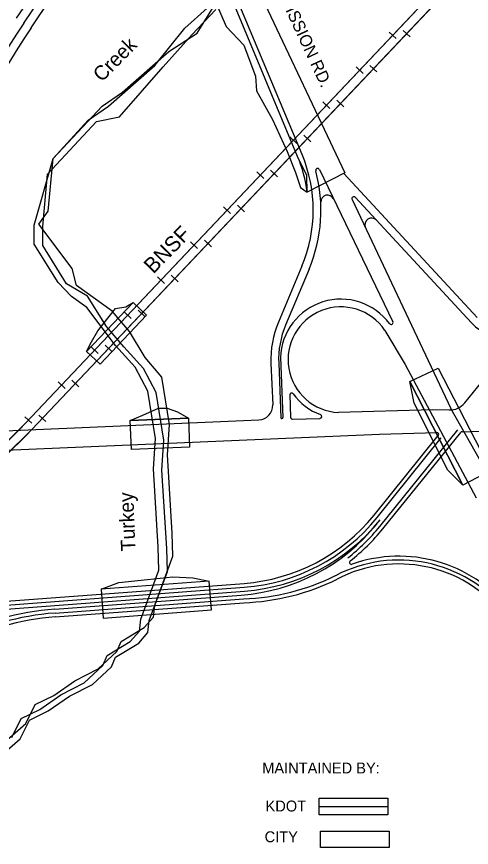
# Model space of a CAD drawing. Extents: x 181.139 to 181.794, y 41.606 to 42.339.
# Drawn here: x 181.366 to 181.5448, y 41.7001 to 42.0269 of the extents above; entities that cross this region are included whole.
import ezdxf

# ---------------------------------------------------------------- set-up
doc = ezdxf.new("R2010")
doc.units = 0
for name, color, linetype in [('PL Inter Bridges', 7, 'Continuous'), ('PL Inter Hydrology', 7, 'Continuous'), ('PL Inter Hydrology Text', 7, 'Continuous'), ('PL Inter Maintenance Info', 7, 'Continuous'), ('PL Inter Railroads', 7, 'Continuous'), ('PL Inter Road Lines', 7, 'Continuous'), ('PL Inter Street Names', 7, 'Continuous')]:
    doc.layers.add(name, color=color, linetype=linetype)

msp = doc.modelspace()

# ---------------------------------------------------------------- linework, layer by layer
at = {"layer": 'PL Inter Bridges'}
for p, q in [((181.45684833059502, 42.046345472256284), (181.4950880850898, 41.96540465857564)), ((181.4950880850898, 41.96540465857564), (181.48029747197424, 41.957828978687175)), ((181.4171051616035, 41.909438654596414), (181.41181172521647, 41.91444807682022)), ((181.39353835251612, 41.89513867712413), (181.39883178890312, 41.89012925490033)), ((181.52056289957295, 41.883349513758844), (181.53177077908552, 41.888644574945886)), ((181.53177077908552, 41.888644574945886), (181.55243851987126, 41.848378114449574)), ((181.54149759697913, 41.842562948122676), (181.52056289957295, 41.883349513758844)), ((181.41068515047291, 41.86797441391999), (181.43354399864293, 41.86895696870859)), ((181.43354399864293, 41.86895696870859), (181.4340319976442, 41.85760381547349)), ((181.41117314947417, 41.85662126068489), (181.41068515047291, 41.86797441391999)), ((181.4340319976442, 41.85760381547349), (181.41117314947417, 41.85662126068489)), ((181.55243851987126, 41.848378114449574), (181.54149759697913, 41.842562948122676)), ((181.44174424424278, 41.804839600866934), (181.3992168909872, 41.80162998930047)), ((181.44259944503222, 41.793508190406875), (181.44174424424276, 41.804839600866934)), ((181.3992168909872, 41.80162998930048), (181.40007209177665, 41.790298578840414)), ((181.40007209177665, 41.790298578840414), (181.44259944503222, 41.793508190406875))]:
    msp.add_line(p, q, dxfattribs=at)
for points in [[(181.4351111056823, 42.06613339137955), (181.4420969528888, 42.037669578433736), (181.4484299171017, 42.02307622611707), (181.45531357385482, 42.015641876823665), (181.45999446044695, 42.003526640938134), (181.4602698067171, 41.99774436926548), (181.46660277092997, 41.986455172190325), (181.4723850426026, 41.973789243764536), (181.47568919784413, 41.96552885566076), (181.47761662173502, 41.959746583988114), (181.48029747197424, 41.957828978687175), (181.48009473816614, 41.964427470580254), (181.47650796593487, 41.971937109898235), (181.4509947691233, 42.03299678316636)], [(181.39353835251612, 41.89513867712413), (181.3954180827269, 41.899003620895726), (181.39789737023656, 41.903286026594245), (181.40488445321836, 41.912076227764885), (181.4089414691433, 41.912752397085704), (181.41181172521647, 41.91444807682022)], [(181.54149759697913, 41.842562948122676), (181.5355081750289, 41.84850669085725), (181.52229155406286, 41.87480225965426), (181.52056289957295, 41.883349513758844)], [(181.41068515047291, 41.86797441391999), (181.41570316235146, 41.87015372987415), (181.4217886862388, 41.872858407157416), (181.42516953284292, 41.872858407157416), (181.42922654876782, 41.87150606851578), (181.43354399864293, 41.86895696870859)], [(181.3992168909872, 41.80162998930047), (181.40623679185998, 41.80433991598115), (181.41750628054032, 41.80546686484918), (181.42742343057898, 41.806593813717214), (181.4353120726552, 41.806143034170006), (181.44174424424278, 41.804839600866934)]]:
    msp.add_lwpolyline(points, close=True, dxfattribs=at)
for points in [[(181.47650796593487, 41.971937109898235), (181.4509947691233, 42.03299678316636), (181.4351111056823, 42.06613339137955)], [(181.41181172521647, 41.91444807682022), (181.39353835251612, 41.89513867712413)], [(181.39883178890312, 41.89012925490033), (181.4171051616035, 41.909438654596414)]]:
    msp.add_lwpolyline(points, dxfattribs=at)
msp.add_arc((181.42582980822718, 41.950761729447606), 0.05492424242424242, 7.392898064619256, 22.67714161624617, dxfattribs=at)
at = {"layer": 'PL Inter Hydrology'}
for points in [[(181.3581163405004, 41.73891887534716), (181.3696808838457, 41.748831341071686), (181.3732603853573, 41.75626569036509), (181.38069473465072, 41.75984519187673), (181.38895512275448, 41.765627463549365), (181.39804154966862, 41.77030835014151), (181.40547589896204, 41.77719200689466), (181.40712797658279, 41.78104685467642), (181.41621440349695, 41.78655378007893), (181.41979390500856, 41.79068397413083), (181.42034459754882, 41.79536486072296), (181.4275036005721, 41.814639099631776), (181.42722825430198, 41.82372552654593), (181.4253008304111, 41.85456430880002), (181.42612686922146, 41.86640419841544), (181.42309806025008, 41.885127744784), (181.41655858633456, 41.89283744034751), (181.4104321318243, 41.903025252342175), (181.40354847507115, 41.91101029417583), (181.3895746518622, 41.92119810617048), (181.38785373767396, 41.9278064166535), (181.37470595327542, 41.94529090480649), (181.3784919644897, 41.95038481080383), (181.38041938838057, 41.971035781063264), (181.3996936272894, 41.99168675132271), (181.40767866912302, 41.99719367672523), (181.42585152295135, 42.01316376039253), (181.43707188345894, 42.020460436550856), (181.4465024932108, 42.03574215454285)], [(181.35591357033937, 41.732861257404394), (181.36747811368465, 41.74277372312892), (181.3710576151963, 41.750208072422325), (181.37849196448968, 41.753787573933955), (181.38675235259348, 41.7595698456066), (181.3958387795076, 41.76425073219875), (181.403273128801, 41.77113438895189), (181.40492520642178, 41.77498923673365), (181.41401163333592, 41.78049616213617), (181.41759113484756, 41.784626356188056), (181.4181418273878, 41.7893072427802), (181.4253008304111, 41.80858148168901), (181.42502548414095, 41.81766790860316), (181.42309806025006, 41.848506690857256), (181.42392409906046, 41.86034658047267), (181.42089529008908, 41.879070126841235), (181.4159390572268, 41.88843190002551), (181.40822936166327, 41.89696763439941), (181.4013457049101, 41.904952676233066), (181.39384251904917, 41.916930238983525), (181.38565096751296, 41.92174879871074), (181.37628919432868, 41.93689284356766), (181.37628919432868, 41.94432719286107), (181.37821661821957, 41.9649781631205), (181.39749085712836, 41.985629133379945), (181.40650844747495, 41.98741888413575), (181.4236487527903, 42.007106142449764), (181.43493794986549, 42.01977207087555), (181.44429972304977, 42.02968453660008)], [(181.36417395844313, 41.74332441566917), (181.36775345995477, 41.75075876496257), (181.37518780924816, 41.75433826647421), (181.38344819735195, 41.76012053814685), (181.3925346242661, 41.76480142473899), (181.3999689735595, 41.77168508149214), (181.40162105118026, 41.7755399292739), (181.41070747809442, 41.78104685467642), (181.41428697960603, 41.78517704872831), (181.4148376721463, 41.78985793532045), (181.42199667516957, 41.809132174229255), (181.42172132889945, 41.818218601143414), (181.41979390500856, 41.84905738339751), (181.42061994381893, 41.860897273012924), (181.41759113484756, 41.879620819381486), (181.41263490198529, 41.88898259256576), (181.40492520642178, 41.89751832693966), (181.39356717277903, 41.912524698661514), (181.38757839140385, 41.916792565848475), (181.38234681227144, 41.92229949125099), (181.37298503908718, 41.937443536107914), (181.37298503908718, 41.94487788540132), (181.380350551813, 41.971035781063264), (181.39418670188687, 41.98617982592019), (181.4021717437205, 41.99168675132271), (181.42034459754882, 42.00765683499001), (181.43211565059667, 42.02238786044174), (181.44099556780824, 42.03023522914033)]]:
    msp.add_lwpolyline(points, dxfattribs=at)
at = {"layer": 'PL Inter Maintenance Info'}
for p, q in [((181.3688631532661, 42.02438113600333), (181.46946633958157, 42.175026628913926)), ((181.50878180275245, 41.826336715196), (181.53942782537425, 41.864296680100296)), ((181.50773027253044, 41.82985829114018), (181.53300091582923, 41.86115999526571)), ((181.33050194616675, 41.79302516955436), (181.45555097053548, 41.80246283177087)), ((181.38112734315922, 41.79228757266669), (181.45518289209014, 41.79787667069921)), ((181.48498945523124, 41.71298246847413), (181.48498945963345, 41.71941687815715)), ((181.48498945963345, 41.71941687815715), (181.51197823358137, 41.719416859692394)), ((181.51197823358137, 41.719416859692394), (181.5119782291792, 41.71298245000937)), ((181.48498945743236, 41.71619967331588), (181.51197823138025, 41.716199654851124)), ((181.5119782291792, 41.71298245000937), (181.48498945523124, 41.71298246847413)), ((181.48546606936648, 41.70011364878246), (181.48546607376866, 41.70654805846501)), ((181.48546607376866, 41.70654805846501), (181.51245484771658, 41.70654804000026)), ((181.51245484771658, 41.70654804000026), (181.5124548433144, 41.70011363031771)), ((181.5124548433144, 41.70011363031771), (181.48546606936648, 41.70011364878246))]:
    msp.add_line(p, q, dxfattribs=at)
for centre, radius, start, end in [((181.6659115892166, 41.826007998053555), 0.3571969696969696, 146.26444159075157, 170.82646455772016), ((181.44996365871117, 41.876494713443364), 0.07424242424242423, 274.3160275198521, 321.0852006026146), ((181.4486573679609, 41.874876664940096), 0.07727272727272726, 308.000077484414, 321.08520060265135), ((181.5163281070371, 41.75928007392565), 0.0538475832639508, 38.917514143148736, 117.62347884499015), ((181.4522712207062, 41.88581425554461), 0.0879844473188504, 271.93735810961, 296.3984315492703), ((181.38908071050105, 41.686905455388), 0.10568181818181817, 94.3160275198686, 139.64657402185853)]:
    msp.add_arc(centre, radius, start, end, dxfattribs=at)
at = {"layer": 'PL Inter Railroads'}
for p, q in [((181.36948168171563, 41.86696268012733), (181.65707829470878, 42.170864868441676)), ((181.372023893295, 41.86455686842919), (181.65962050628815, 42.16845905674352)), ((181.51525532820114, 42.01824569875722), (181.51250410339347, 42.02084930928288)), ((181.5179367815583, 42.02149784204112), (181.52068800636596, 42.01889423151547)), ((181.5022372755728, 42.00448957471889), (181.49948605076514, 42.00709318524455)), ((181.50491872892997, 42.0077417180028), (181.50766995373766, 42.00513810747714)), ((181.48921922294448, 41.990733450680565), (181.48646799813682, 41.993337061206226)), ((181.49190067630167, 41.99398559396447), (181.49465190110934, 41.991381983438814)), ((181.47888262367331, 41.980229469926144), (181.481633848481, 41.97762585940048)), ((181.47620117031616, 41.976977326642235), (181.4734499455085, 41.979580937167896)), ((181.46318311768786, 41.963221202603904), (181.4604318928802, 41.965824813129565)), ((181.46586457104502, 41.96647334588781), (181.46861579585268, 41.96386973536215)), ((181.45016506505954, 41.949465078565574), (181.44741384025187, 41.952068689091234)), ((181.4528465184167, 41.95271722184948), (181.4555977432244, 41.95011361132382)), ((181.4371470124312, 41.93570895452724), (181.43439578762354, 41.938312565052904)), ((181.4398284657884, 41.93896109781115), (181.44257969059606, 41.93635748728549)), ((181.42412895980289, 41.92195283048891), (181.42137773499522, 41.92455644101457)), ((181.42681041316004, 41.92520497377283), (181.42956163796774, 41.92260136324717)), ((181.41379236053174, 41.9114488497345), (181.4165435853394, 41.90884523920884)), ((181.4111109071746, 41.90819670645058), (181.40835968236692, 41.91080031697624)), ((181.39809285454626, 41.89444058241225), (181.3953416297386, 41.89704419293791)), ((181.40077430790342, 41.89769272569617), (181.4035255327111, 41.89508911517051)), ((181.38507480191797, 41.88068445837393), (181.38232357711027, 41.88328806889959)), ((181.38775625527512, 41.88393660165784), (181.3905074800828, 41.881332991132176)), ((181.3720567492896, 41.8669283343356), (181.36930552448194, 41.86953194486126)), ((181.3747382026468, 41.870180477619506), (181.37748942745446, 41.867576867093845))]:
    msp.add_line(p, q, dxfattribs=at)
for points in [[(181.65707829470878, 42.170864868441676), (181.36948168171563, 41.86696268012733), (181.35510049928024, 41.85286791617063), (181.3397005796071, 41.83989397099976), (181.3278445650517, 41.8311588138804), (181.17631738489715, 41.72582270889107)], [(181.1783152261081, 41.722948791679855), (181.32984240626263, 41.82828489666918), (181.34604027859018, 41.84046738033163), (181.36128315441832, 41.8538254757278), (181.372023893295, 41.86455686842919), (181.65962050628815, 42.16845905674352)]]:
    msp.add_lwpolyline(points, dxfattribs=at)
for radius in [0.2677120112651163, 0.2712121212121212]:
    msp.add_arc((181.17503619706613, 42.0509753820667), radius, 304.80560147691074, 316.5790464945288, dxfattribs=at)
at = {"layer": 'PL Inter Road Lines'}
for p, q in [((181.36602812047335, 42.02627441091483), (181.46663130678883, 42.17691990382543)), ((181.37169818605884, 42.022487861091825), (181.47230137237435, 42.173133354002424)), ((181.48506441756913, 41.9667345734297), (181.5139298375335, 41.90690136380188)), ((181.49463460636179, 41.96517238898324), (181.5470370255224, 41.90855906114008)), ((181.4979138509082, 41.954989743442255), (181.53678777378437, 41.87270660668768)), ((181.49915479402964, 41.95582796698916), (181.5448131690126, 41.90650061544507)), ((181.4782151551367, 41.9287598837456), (181.46895629218542, 41.906714971956895)), ((181.4810090403052, 41.927586451974825), (181.47175017735395, 41.905541540186114)), ((181.51078118756962, 41.903499935384026), (181.5187747018356, 41.89008957990781)), ((181.5422222132294, 41.8749940677684), (181.5622132479152, 41.89975613834567)), ((181.46972593305264, 41.892826287181805), (181.47072228631586, 41.869162897180395)), ((181.4660346010987, 41.890453590372026), (181.46672025152318, 41.874169392790655)), ((181.46906222155414, 41.89058106912804), (181.469965381202, 41.86913102749139)), ((181.5187747018356, 41.89008957990781), (181.54664992320295, 41.83764384913479)), ((181.47337939545747, 41.87809001963992), (181.4737499067713, 41.86929037593641)), ((181.49260048644277, 41.87134900378113), (181.52965246545364, 41.87239542772076)), ((181.52965246545364, 41.87239542772076), (181.53607527572134, 41.87218133404517)), ((181.55386183829623, 41.84228284693461), (181.53678777378437, 41.87270660668768)), ((181.47452819885197, 41.86856497181357), (181.48526606614774, 41.868868231226394)), ((181.28072207031792, 41.860492449207264), (181.46128746266984, 41.86825379350557)), ((181.19173753626265, 41.84908482391284), (181.50871035143302, 41.86270944555101)), ((181.50655136204435, 41.83081005486065), (181.53182200534314, 41.86211175898618)), ((181.50871035143302, 41.86270944555101), (181.53121116313326, 41.86334491465827)), ((181.50996071323857, 41.82538495147552), (181.54060673586037, 41.863344916379816)), ((181.5411748041366, 41.863626308331426), (181.58520467501373, 41.86486980226009)), ((181.3303879193948, 41.79453602428237), (181.45543694376354, 41.80397368649888)), ((181.33061597293866, 41.79151431482636), (181.4556649973074, 41.800951977042864)), ((181.3810133163873, 41.7937984273947), (181.45435870655717, 41.79933392853959)), ((181.38124136993116, 41.790776717938684), (181.45529691886208, 41.7963658159712))]:
    msp.add_line(p, q, dxfattribs=at)
msp.add_lwpolyline([(181.47825548861445, 41.97266729543102), (181.45272359800134, 42.03377170779725), (181.4245823747301, 42.09248012186315)], dxfattribs=at)
for centre, radius, start, end in [((181.6659115892166, 41.826007998053555), 0.35378787878787876, 146.26444159075157, 170.82646455772016), ((181.42582980822718, 41.950761729447606), 0.05681818181818181, 337.21759426951536, 22.67714161624617), ((181.48438209409545, 41.96640539915103), 0.0007575757575757575, 25.75412156113786, 194.95857141284833), ((181.42582980822718, 41.950761729447606), 0.05984848484848484, 337.21759426951536, 14.958571412889984), ((181.48824365523288, 41.95404223275541), 0.0026515151515151512, 25.754121560923277, 183.0087264920862), ((181.4985988299022, 41.95531335556541), 0.0007575757575757575, 42.78795799770386, 205.28796826161647), ((181.5055676348315, 41.94499642928284), 0.0026515151515151512, 42.78795799806596, 205.2879682619299), ((181.4935146620283, 41.89194775468581), 0.023804945822737702, 36.55704027047952, 177.88499255584617), ((181.4935146620283, 41.89194775468581), 0.020774642792434673, 33.78452861272669, 267.4900791798025), ((181.50387985679177, 41.89204707482223), 0.03787878787878787, 157.2175942695091, 182.4110297465652), ((181.50387985679177, 41.89204707482223), 0.034848484848484844, 157.2175942695091, 182.4110297465652), ((181.5132448585395, 41.90657775167873), 0.0007575757575757575, 216.55704027107183, 25.287968261929905), ((181.55815630807137, 41.91885128961516), 0.01818181818181818, 222.78795799795517, 280.5493984913077), ((181.47413630057136, 41.87812188932892), 0.0007575757575757575, 35.506690580172744, 182.41102974674277), ((181.4935146620283, 41.89194775468581), 0.023047370065161943, 215.5066905806391, 249.67125895536026), ((181.46104346316923, 41.87393037012312), 0.005681818181818181, 272.46126181692625, 2.4110297466989437), ((181.53632766079886, 41.87975288637077), 0.007575757575757574, 268.0908475671161, 321.0852006026994), ((181.47034383375893, 41.86914696233589), 0.00037878787879004595, 182.4110297475758, 2.4110297466024804), ((181.47450681188513, 41.86932224562542), 0.0007575757575757575, 182.41102974794626, 271.6177204054026), ((181.48524467918094, 41.86962550503824), 0.0007575757575757575, 271.6177204037358, 69.67125895485094), ((181.5312325501001, 41.862587640846414), 0.0007575757575757575, 321.08520060282643, 91.61772040421724), ((181.54119619110344, 41.862869034519576), 0.0007575757575757575, 91.61772040449614, 141.08520060250208), ((181.44996365871117, 41.876494713443364), 0.07272727272727272, 274.3160275198521, 321.0852006026146), ((181.4486573679609, 41.874876664940096), 0.07575757575757575, 274.31602751986844, 321.08520060265135), ((181.44996365871117, 41.876494713443364), 0.07575757575757575, 274.3160275198521, 321.0852006026146), ((181.4486573679609, 41.874876664940096), 0.07878787878787878, 308.000077484414, 321.08520060265135), ((181.5163281070371, 41.75928007392565), 0.055362734779102314, 38.91751414314872, 109.46127171870585), ((181.5163281070371, 41.75928007392565), 0.052332431748799285, 38.917514143148736, 117.62347884499015), ((181.49763052463118, 41.812194057586936), 0.0007575757575757575, 128.00007748494016, 289.4612717189791), ((181.4522712207062, 41.88581425554461), 0.08949959883400192, 271.93735810961, 296.3984315492703), ((181.38908071050105, 41.686905455388), 0.10719696969696968, 94.3160275198686, 139.64657402185853), ((181.38908071050105, 41.686905455388), 0.10416666666666666, 94.3160275198686, 139.64657402185853)]:
    msp.add_arc(centre, radius, start, end, dxfattribs=at)

# ---------------------------------------------------------------- texts
at = {"layer": 'PL Inter Hydrology Text'}
for s, rotation, p in [('Creek', 45.29431860251596, (181.39950189710746, 42.00091005285615)), ('Turkey', 92.25000000000003, (181.412781035448, 41.81670866036122))]:
    msp.add_text(s, height=0.005679999999999998, rotation=rotation, dxfattribs=at).set_placement(p)
at = {"layer": 'PL Inter Maintenance Info'}
for s, p in [('MAINTAINED BY:', (181.46258818717018, 41.72918765818942)), ('KDOT', (181.46389889878066, 41.71423362069907)), ('CITY', (181.46354140953906, 41.70213930697326))]:
    msp.add_text(s, height=0.004289606455263063, rotation=359.9999608002766, dxfattribs=at).set_placement(p)
at = {"layer": 'PL Inter Railroads'}
msp.add_text('BNSF', height=0.0060599999999999985, rotation=45.51616422971011, dxfattribs=at).set_placement((181.41975264602542, 41.92546370591499))
at = {"layer": 'PL Inter Street Names'}
msp.add_text('MISSION RD.', height=0.004729999999999998, rotation=294.7744909436622, dxfattribs=at).set_placement((181.46942940703795, 42.03432024497236))

doc.saveas('drawing.dxf')
